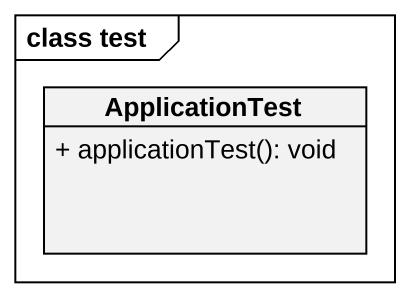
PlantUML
@startuml
mainframe class test
hide circle
hide empty members
skinparam classAttributeIconSize 0
class ApplicationTest {
  + applicationTest(): void
}
@enduml
